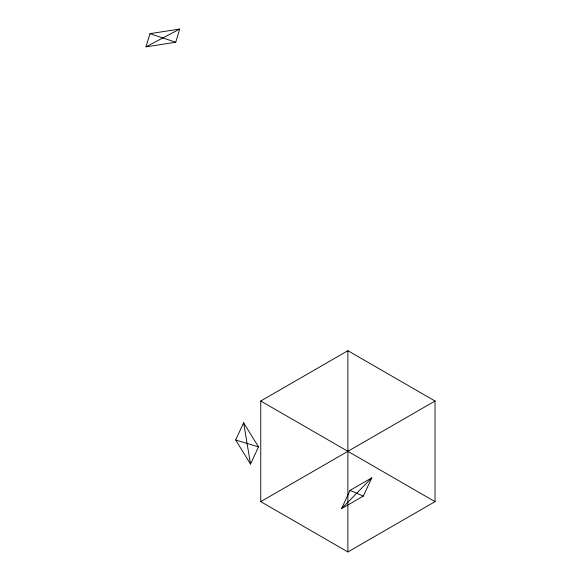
<?xml version="1.0" encoding="UTF-8"?>
<svg xmlns="http://www.w3.org/2000/svg" width="581" height="581" viewBox="0 0 581 581"><rect width="100%" height="100%" fill="white"/><g stroke="black" fill="none" stroke-linecap="round" stroke-linejoin="round"><path stroke-width="0.87" d="M145.976 46.85L149.963 33.654L179.718 29.05L175.731 42.246L145.976 46.85L179.718 29.05M235.654 439.991L243.628 422.808L258.509 446.898L250.534 464.074L235.654 439.991L258.509 446.898M341.548 508.651L350.045 490.393L371.833 477.814L363.336 496.072L341.548 508.651L371.833 477.814M260.746 401.013L347.888 350.706L435.024 401.013L435.024 501.643L347.888 551.95L260.746 501.643L260.746 401.013L435.024 501.643M260.746 501.643L435.024 401.013M149.963 33.654L175.731 42.246M350.045 490.393L363.336 496.072M243.628 422.808L250.534 464.074M347.888 350.706L347.888 551.95"/></g></svg>
